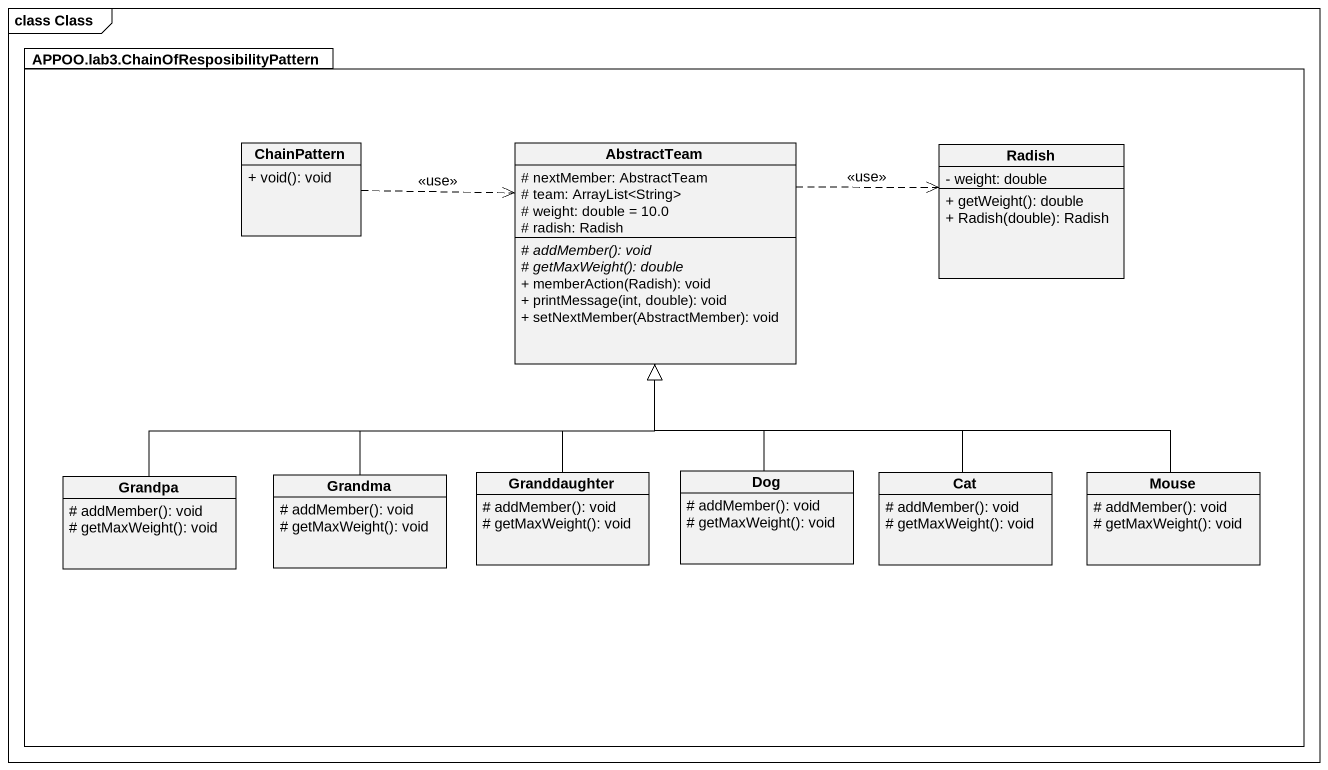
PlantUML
@startuml
mainframe class Class
hide circle
hide empty members
skinparam classAttributeIconSize 0
package "APPOO.lab3.ChainOfResposibilityPattern" as APPOO_lab3 {
  class ChainPattern {
    + void(): void
  }
  class AbstractTeam {
    # nextMember: AbstractTeam
    # team: ArrayList<String>
    # weight: double = 10.0
    # radish: Radish
    {abstract} # addMember(): void
    {abstract} # getMaxWeight(): double
    + memberAction(Radish): void
    + printMessage(int, double): void
    + setNextMember(AbstractMember): void
  }
  class Radish {
    - weight: double
    + getWeight(): double
    + Radish(double): Radish
  }
  class Grandpa {
    # addMember(): void
    # getMaxWeight(): void
  }
  class Grandma {
    # addMember(): void
    # getMaxWeight(): void
  }
  class Granddaughter {
    # addMember(): void
    # getMaxWeight(): void
  }
  class Dog {
    # addMember(): void
    # getMaxWeight(): void
  }
  class Cat {
    # addMember(): void
    # getMaxWeight(): void
  }
  class Mouse {
    # addMember(): void
    # getMaxWeight(): void
  }
}
ChainPattern .right.> AbstractTeam : <<use>>
AbstractTeam .right.> Radish : <<use>>
Grandpa -right-|> AbstractTeam
Grandma -up-|> AbstractTeam
Granddaughter -up-|> AbstractTeam
Dog -up-|> AbstractTeam
Cat -up-|> AbstractTeam
Mouse -left-|> AbstractTeam
@enduml
